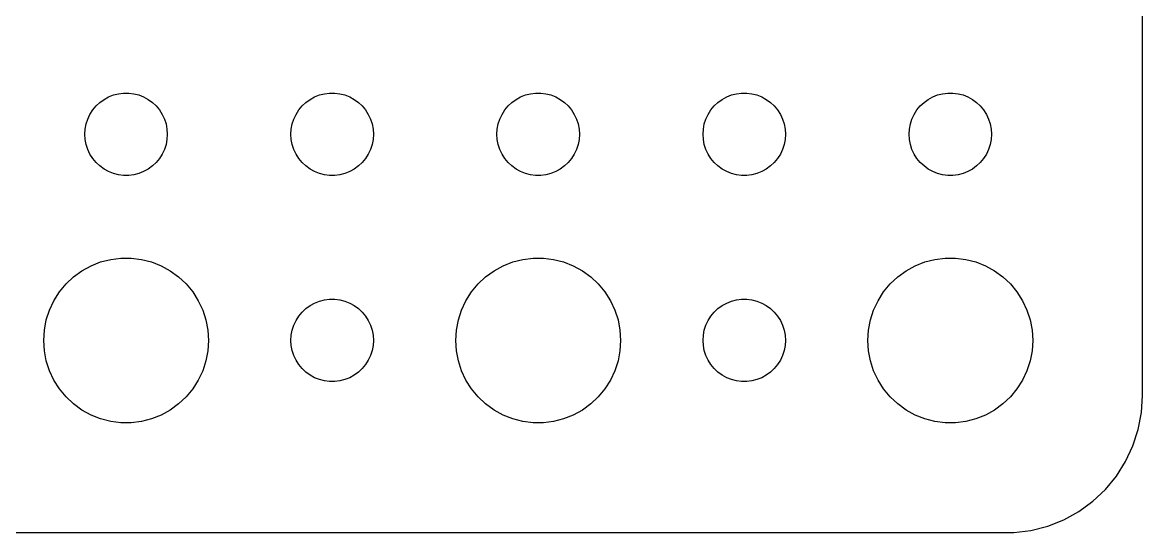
# Model space of a CAD drawing. Header units: metres. Extents: x -74 to 74, y -22 to 22.
# Drawn here: x 33.73 to 74.5, y -21.99 to -3.43 of the extents above; entities that cross this region are included whole.
import ezdxf

# ---------------------------------------------------------------- set-up
doc = ezdxf.new("R2010")
doc.units = ezdxf.units.M

msp = doc.modelspace()

# ---------------------------------------------------------------- linework, layer by layer
for p, q in [((74.5, -17), (74.5, 17)), ((36.8613, -6.14275), (37.0365, -6.07341)), ((37.0365, -6.07341), (37.2189, -6.02657)), ((37.2189, -6.02657), (37.4058, -6.00294)), ((37.4058, -6.00294), (37.5942, -6.00294)), ((37.5942, -6.00294), (37.7811, -6.02657)), ((37.7811, -6.02657), (37.9635, -6.07341)), ((37.9635, -6.07341), (38.1387, -6.14275)), ((44.3613, -6.14275), (44.5365, -6.07341)), ((44.5365, -6.07341), (44.7189, -6.02657)), ((44.7189, -6.02657), (44.9058, -6.00294)), ((44.9058, -6.00294), (45.0942, -6.00294)), ((45.0942, -6.00294), (45.2811, -6.02657)), ((45.2811, -6.02657), (45.4635, -6.07341)), ((45.4635, -6.07341), (45.6387, -6.14275)), ((51.8613, -6.14275), (52.0365, -6.07341)), ((52.0365, -6.07341), (52.2189, -6.02657)), ((52.2189, -6.02657), (52.4058, -6.00294)), ((52.4058, -6.00294), (52.5942, -6.00294)), ((52.5942, -6.00294), (52.7811, -6.02657)), ((52.7811, -6.02657), (52.9635, -6.07341)), ((52.9635, -6.07341), (53.1387, -6.14275)), ((59.3613, -6.14275), (59.5365, -6.07341)), ((59.5365, -6.07341), (59.7189, -6.02657)), ((59.7189, -6.02657), (59.9058, -6.00294)), ((59.9058, -6.00294), (60.0942, -6.00294)), ((60.0942, -6.00294), (60.2811, -6.02657)), ((60.2811, -6.02657), (60.4635, -6.07341)), ((60.4635, -6.07341), (60.6387, -6.14275)), ((66.8613, -6.14275), (67.0365, -6.07341)), ((67.0365, -6.07341), (67.2189, -6.02657)), ((67.2189, -6.02657), (67.4058, -6.00294)), ((67.4058, -6.00294), (67.5942, -6.00294)), ((67.5942, -6.00294), (67.7811, -6.02657)), ((67.7811, -6.02657), (67.9635, -6.07341)), ((67.9635, -6.07341), (68.1387, -6.14275)), ((36.2865, -6.61832), (36.4065, -6.47318)), ((36.4065, -6.47318), (36.5439, -6.34422)), ((36.5439, -6.34422), (36.6963, -6.23351)), ((36.6963, -6.23351), (36.8613, -6.14275)), ((38.1387, -6.14275), (38.3037, -6.23351)), ((38.3037, -6.23351), (38.4561, -6.34422)), ((38.4561, -6.34422), (38.5934, -6.47318)), ((38.5934, -6.47318), (38.7135, -6.61832)), ((43.7865, -6.61832), (43.9065, -6.47318)), ((43.9065, -6.47318), (44.0439, -6.34422)), ((44.0439, -6.34422), (44.1963, -6.23351)), ((44.1963, -6.23351), (44.3613, -6.14275)), ((45.6387, -6.14275), (45.8037, -6.23351)), ((45.8037, -6.23351), (45.9561, -6.34422)), ((45.9561, -6.34422), (46.0934, -6.47318)), ((46.0934, -6.47318), (46.2135, -6.61832)), ((51.2865, -6.61832), (51.4065, -6.47318)), ((51.4065, -6.47318), (51.5439, -6.34422)), ((51.5439, -6.34422), (51.6963, -6.23351)), ((51.6963, -6.23351), (51.8613, -6.14275)), ((53.1387, -6.14275), (53.3037, -6.23351)), ((53.3037, -6.23351), (53.4561, -6.34422)), ((53.4561, -6.34422), (53.5934, -6.47318)), ((53.5934, -6.47318), (53.7135, -6.61832)), ((58.7865, -6.61832), (58.9065, -6.47318)), ((58.9065, -6.47318), (59.0439, -6.34422)), ((59.0439, -6.34422), (59.1963, -6.23351)), ((59.1963, -6.23351), (59.3613, -6.14275)), ((60.6387, -6.14275), (60.8037, -6.23351)), ((60.8037, -6.23351), (60.9561, -6.34422)), ((60.9561, -6.34422), (61.0934, -6.47318)), ((61.0934, -6.47318), (61.2135, -6.61832)), ((66.2865, -6.61832), (66.4065, -6.47318)), ((66.4065, -6.47318), (66.5439, -6.34422)), ((66.5439, -6.34422), (66.6963, -6.23351)), ((66.6963, -6.23351), (66.8613, -6.14275)), ((68.1387, -6.14275), (68.3037, -6.23351)), ((68.3037, -6.23351), (68.4561, -6.34422)), ((68.4561, -6.34422), (68.5934, -6.47318)), ((68.5934, -6.47318), (68.7135, -6.61832)), ((36.1053, -6.9478), (36.1855, -6.77736)), ((36.1855, -6.77736), (36.2865, -6.61832)), ((38.7135, -6.61832), (38.8145, -6.77736)), ((38.8145, -6.77736), (38.8947, -6.9478)), ((43.6053, -6.9478), (43.6855, -6.77736)), ((43.6855, -6.77736), (43.7865, -6.61832)), ((46.2135, -6.61832), (46.3145, -6.77736)), ((46.3145, -6.77736), (46.3947, -6.9478)), ((51.1053, -6.9478), (51.1855, -6.77736)), ((51.1855, -6.77736), (51.2865, -6.61832)), ((53.7135, -6.61832), (53.8145, -6.77736)), ((53.8145, -6.77736), (53.8947, -6.9478)), ((58.6053, -6.9478), (58.6855, -6.77736)), ((58.6855, -6.77736), (58.7865, -6.61832)), ((61.2135, -6.61832), (61.3145, -6.77736)), ((61.3145, -6.77736), (61.3947, -6.9478)), ((66.1053, -6.9478), (66.1855, -6.77736)), ((66.1855, -6.77736), (66.2865, -6.61832)), ((68.7135, -6.61832), (68.8145, -6.77736)), ((68.8145, -6.77736), (68.8947, -6.9478)), ((36, -7.5), (36.0118, -7.312)), ((36.0118, -7.312), (36.0471, -7.12695)), ((36.0471, -7.12695), (36.1053, -6.9478)), ((38.8947, -6.9478), (38.9529, -7.12695)), ((38.9529, -7.12695), (38.9882, -7.312)), ((38.9882, -7.312), (39, -7.5)), ((43.5, -7.5), (43.5118, -7.312)), ((43.5118, -7.312), (43.5471, -7.12695)), ((43.5471, -7.12695), (43.6053, -6.9478)), ((46.3947, -6.9478), (46.4529, -7.12695)), ((46.4529, -7.12695), (46.4882, -7.312)), ((46.4882, -7.312), (46.5, -7.5)), ((51, -7.5), (51.0118, -7.312)), ((51.0118, -7.312), (51.0471, -7.12695)), ((51.0471, -7.12695), (51.1053, -6.9478)), ((53.8947, -6.9478), (53.9529, -7.12695)), ((53.9529, -7.12695), (53.9882, -7.312)), ((53.9882, -7.312), (54, -7.5)), ((58.5, -7.5), (58.5118, -7.312)), ((58.5118, -7.312), (58.5471, -7.12695)), ((58.5471, -7.12695), (58.6053, -6.9478)), ((61.3947, -6.9478), (61.4529, -7.12695)), ((61.4529, -7.12695), (61.4882, -7.312)), ((61.4882, -7.312), (61.5, -7.5)), ((66, -7.5), (66.0118, -7.312)), ((66.0118, -7.312), (66.0471, -7.12695)), ((66.0471, -7.12695), (66.1053, -6.9478)), ((68.8947, -6.9478), (68.9529, -7.12695)), ((68.9529, -7.12695), (68.9882, -7.312)), ((68.9882, -7.312), (69, -7.5)), ((36.0118, -7.68799), (36, -7.5)), ((36.0471, -7.87303), (36.0118, -7.68799)), ((38.9882, -7.68799), (38.9529, -7.87303)), ((39, -7.5), (38.9882, -7.68799)), ((43.5118, -7.68799), (43.5, -7.5)), ((43.5471, -7.87303), (43.5118, -7.68799)), ((46.4882, -7.68799), (46.4529, -7.87303)), ((46.5, -7.5), (46.4882, -7.68799)), ((51.0118, -7.68799), (51, -7.5)), ((51.0471, -7.87303), (51.0118, -7.68799)), ((53.9882, -7.68799), (53.9529, -7.87303)), ((54, -7.5), (53.9882, -7.68799)), ((58.5118, -7.68799), (58.5, -7.5)), ((58.5471, -7.87303), (58.5118, -7.68799)), ((61.4882, -7.68799), (61.4529, -7.87303)), ((61.5, -7.5), (61.4882, -7.68799)), ((66.0118, -7.68799), (66, -7.5)), ((66.0471, -7.87303), (66.0118, -7.68799)), ((68.9882, -7.68799), (68.9529, -7.87303)), ((69, -7.5), (68.9882, -7.68799)), ((36.1053, -8.05219), (36.0471, -7.87303)), ((36.1855, -8.22263), (36.1053, -8.05219)), ((38.8947, -8.05219), (38.8145, -8.22263)), ((38.9529, -7.87303), (38.8947, -8.05219)), ((43.6053, -8.05219), (43.5471, -7.87303)), ((43.6855, -8.22263), (43.6053, -8.05219)), ((46.3947, -8.05219), (46.3145, -8.22263)), ((46.4529, -7.87303), (46.3947, -8.05219)), ((51.1053, -8.05219), (51.0471, -7.87303)), ((51.1855, -8.22263), (51.1053, -8.05219)), ((53.8947, -8.05219), (53.8145, -8.22263)), ((53.9529, -7.87303), (53.8947, -8.05219)), ((58.6053, -8.05219), (58.5471, -7.87303)), ((58.6855, -8.22263), (58.6053, -8.05219)), ((61.3947, -8.05219), (61.3145, -8.22263)), ((61.4529, -7.87303), (61.3947, -8.05219)), ((66.1053, -8.05219), (66.0471, -7.87303)), ((66.1855, -8.22263), (66.1053, -8.05219)), ((68.8947, -8.05219), (68.8145, -8.22263)), ((68.9529, -7.87303), (68.8947, -8.05219)), ((36.2865, -8.38167), (36.1855, -8.22263)), ((36.4065, -8.52681), (36.2865, -8.38167)), ((36.5439, -8.65576), (36.4065, -8.52681)), ((38.5934, -8.52681), (38.4561, -8.65576)), ((38.7135, -8.38167), (38.5934, -8.52681)), ((38.8145, -8.22263), (38.7135, -8.38167)), ((43.7865, -8.38167), (43.6855, -8.22263)), ((43.9065, -8.52681), (43.7865, -8.38167)), ((44.0439, -8.65576), (43.9065, -8.52681)), ((46.0934, -8.52681), (45.9561, -8.65576)), ((46.2135, -8.38167), (46.0934, -8.52681)), ((46.3145, -8.22263), (46.2135, -8.38167)), ((51.2865, -8.38167), (51.1855, -8.22263)), ((51.4065, -8.52681), (51.2865, -8.38167)), ((51.5439, -8.65576), (51.4065, -8.52681)), ((53.5934, -8.52681), (53.4561, -8.65576)), ((53.7135, -8.38167), (53.5934, -8.52681)), ((53.8145, -8.22263), (53.7135, -8.38167)), ((58.7865, -8.38167), (58.6855, -8.22263)), ((58.9065, -8.52681), (58.7865, -8.38167)), ((59.0439, -8.65576), (58.9065, -8.52681)), ((61.0934, -8.52681), (60.9561, -8.65576)), ((61.2135, -8.38167), (61.0934, -8.52681)), ((61.3145, -8.22263), (61.2135, -8.38167)), ((66.2865, -8.38167), (66.1855, -8.22263)), ((66.4065, -8.52681), (66.2865, -8.38167)), ((66.5439, -8.65576), (66.4065, -8.52681)), ((68.5934, -8.52681), (68.4561, -8.65576)), ((68.7135, -8.38167), (68.5934, -8.52681)), ((68.8145, -8.22263), (68.7135, -8.38167)), ((36.6963, -8.76648), (36.5439, -8.65576)), ((36.8613, -8.85724), (36.6963, -8.76648)), ((37.0365, -8.92657), (36.8613, -8.85724)), ((37.2189, -8.97342), (37.0365, -8.92657)), ((37.9635, -8.92657), (37.7811, -8.97342)), ((38.1387, -8.85724), (37.9635, -8.92657)), ((38.3037, -8.76648), (38.1387, -8.85724)), ((38.4561, -8.65576), (38.3037, -8.76648)), ((44.1963, -8.76648), (44.0439, -8.65576)), ((44.3613, -8.85724), (44.1963, -8.76648)), ((44.5365, -8.92657), (44.3613, -8.85724)), ((44.7189, -8.97342), (44.5365, -8.92657)), ((45.4635, -8.92657), (45.2811, -8.97342)), ((45.6387, -8.85724), (45.4635, -8.92657)), ((45.8037, -8.76648), (45.6387, -8.85724)), ((45.9561, -8.65576), (45.8037, -8.76648)), ((51.6963, -8.76648), (51.5439, -8.65576)), ((51.8613, -8.85724), (51.6963, -8.76648)), ((52.0365, -8.92657), (51.8613, -8.85724)), ((52.2189, -8.97342), (52.0365, -8.92657)), ((52.9635, -8.92657), (52.7811, -8.97342)), ((53.1387, -8.85724), (52.9635, -8.92657)), ((53.3037, -8.76648), (53.1387, -8.85724)), ((53.4561, -8.65576), (53.3037, -8.76648)), ((59.1963, -8.76648), (59.0439, -8.65576)), ((59.3613, -8.85724), (59.1963, -8.76648)), ((59.5365, -8.92657), (59.3613, -8.85724)), ((59.7189, -8.97342), (59.5365, -8.92657)), ((60.4635, -8.92657), (60.2811, -8.97342)), ((60.6387, -8.85724), (60.4635, -8.92657)), ((60.8037, -8.76648), (60.6387, -8.85724)), ((60.9561, -8.65576), (60.8037, -8.76648)), ((66.6963, -8.76648), (66.5439, -8.65576)), ((66.8613, -8.85724), (66.6963, -8.76648)), ((67.0365, -8.92657), (66.8613, -8.85724)), ((67.2189, -8.97342), (67.0365, -8.92657)), ((67.9635, -8.92657), (67.7811, -8.97342)), ((68.1387, -8.85724), (67.9635, -8.92657)), ((68.3037, -8.76648), (68.1387, -8.85724)), ((68.4561, -8.65576), (68.3037, -8.76648)), ((37.4058, -8.99704), (37.2189, -8.97342)), ((37.5942, -8.99704), (37.4058, -8.99704)), ((37.7811, -8.97342), (37.5942, -8.99704)), ((44.9058, -8.99704), (44.7189, -8.97342)), ((45.0942, -8.99704), (44.9058, -8.99704)), ((45.2811, -8.97342), (45.0942, -8.99704)), ((52.4058, -8.99704), (52.2189, -8.97342)), ((52.5942, -8.99704), (52.4058, -8.99704)), ((52.7811, -8.97342), (52.5942, -8.99704)), ((59.9058, -8.99704), (59.7189, -8.97342)), ((60.0942, -8.99704), (59.9058, -8.99704)), ((60.2811, -8.97342), (60.0942, -8.99704)), ((67.4058, -8.99704), (67.2189, -8.97342)), ((67.5942, -8.99704), (67.4058, -8.99704)), ((67.7811, -8.97342), (67.5942, -8.99704)), ((36.2227, -12.2855), (36.5729, -12.1468)), ((36.5729, -12.1468), (36.9379, -12.0531)), ((36.9379, -12.0531), (37.3116, -12.0059)), ((37.3116, -12.0059), (37.6884, -12.0059)), ((37.6884, -12.0059), (38.0621, -12.0531)), ((38.0621, -12.0531), (38.427, -12.1468)), ((38.427, -12.1468), (38.7773, -12.2855)), ((51.2227, -12.2855), (51.5729, -12.1468)), ((51.5729, -12.1468), (51.9379, -12.0531)), ((51.9379, -12.0531), (52.3116, -12.0059)), ((52.3116, -12.0059), (52.6884, -12.0059)), ((52.6884, -12.0059), (53.0621, -12.0531)), ((53.0621, -12.0531), (53.427, -12.1468)), ((53.427, -12.1468), (53.7773, -12.2855)), ((66.2227, -12.2855), (66.573, -12.1468)), ((66.573, -12.1468), (66.9379, -12.0531)), ((66.9379, -12.0531), (67.3116, -12.0059)), ((67.3116, -12.0059), (67.6884, -12.0059)), ((67.6884, -12.0059), (68.0621, -12.0531)), ((68.0621, -12.0531), (68.427, -12.1468)), ((68.427, -12.1468), (68.7773, -12.2855)), ((35.5877, -12.6884), (35.8925, -12.467)), ((35.8925, -12.467), (36.2227, -12.2855)), ((38.7773, -12.2855), (39.1075, -12.467)), ((39.1075, -12.467), (39.4123, -12.6884)), ((50.5877, -12.6884), (50.8925, -12.467)), ((50.8925, -12.467), (51.2227, -12.2855)), ((53.7773, -12.2855), (54.1075, -12.467)), ((54.1075, -12.467), (54.4123, -12.6884)), ((65.5877, -12.6884), (65.8925, -12.467)), ((65.8925, -12.467), (66.2227, -12.2855)), ((68.7773, -12.2855), (69.1075, -12.467)), ((69.1075, -12.467), (69.4123, -12.6884)), ((35.0729, -13.2366), (35.3131, -12.9464)), ((35.3131, -12.9464), (35.5877, -12.6884)), ((39.4123, -12.6884), (39.6869, -12.9464)), ((39.6869, -12.9464), (39.927, -13.2366)), ((50.0729, -13.2366), (50.3131, -12.9464)), ((50.3131, -12.9464), (50.5877, -12.6884)), ((54.4123, -12.6884), (54.6869, -12.9464)), ((54.6869, -12.9464), (54.927, -13.2366)), ((65.073, -13.2366), (65.3131, -12.9464)), ((65.3131, -12.9464), (65.5877, -12.6884)), ((69.4123, -12.6884), (69.6869, -12.9464)), ((69.6869, -12.9464), (69.927, -13.2366)), ((34.8711, -13.5547), (35.0729, -13.2366)), ((39.927, -13.2366), (40.1289, -13.5547)), ((49.8711, -13.5547), (50.0729, -13.2366)), ((54.927, -13.2366), (55.1289, -13.5547)), ((64.8711, -13.5547), (65.073, -13.2366)), ((69.927, -13.2366), (70.1289, -13.5547)), ((34.7107, -13.8956), (34.8711, -13.5547)), ((40.1289, -13.5547), (40.2893, -13.8956)), ((43.9065, -13.9732), (44.0439, -13.8442)), ((44.0439, -13.8442), (44.1963, -13.7335)), ((44.1963, -13.7335), (44.3613, -13.6427)), ((44.3613, -13.6427), (44.5365, -13.5734)), ((44.5365, -13.5734), (44.7189, -13.5266)), ((44.7189, -13.5266), (44.9058, -13.5029)), ((44.9058, -13.5029), (45.0942, -13.5029)), ((45.0942, -13.5029), (45.2811, -13.5266)), ((45.2811, -13.5266), (45.4635, -13.5734)), ((45.4635, -13.5734), (45.6387, -13.6427)), ((45.6387, -13.6427), (45.8037, -13.7335)), ((45.8037, -13.7335), (45.9561, -13.8442)), ((45.9561, -13.8442), (46.0934, -13.9732)), ((49.7107, -13.8956), (49.8711, -13.5547)), ((55.1289, -13.5547), (55.2893, -13.8956)), ((58.9065, -13.9732), (59.0439, -13.8442)), ((59.0439, -13.8442), (59.1963, -13.7335)), ((59.1963, -13.7335), (59.3613, -13.6427)), ((59.3613, -13.6427), (59.5365, -13.5734)), ((59.5365, -13.5734), (59.7189, -13.5266)), ((59.7189, -13.5266), (59.9058, -13.5029)), ((59.9058, -13.5029), (60.0942, -13.5029)), ((60.0942, -13.5029), (60.2811, -13.5266)), ((60.2811, -13.5266), (60.4635, -13.5734)), ((60.4635, -13.5734), (60.6387, -13.6427)), ((60.6387, -13.6427), (60.8037, -13.7335)), ((60.8037, -13.7335), (60.9561, -13.8442)), ((60.9561, -13.8442), (61.0934, -13.9732)), ((64.7107, -13.8956), (64.8711, -13.5547)), ((70.1289, -13.5547), (70.2893, -13.8956)), ((34.5237, -14.624), (34.5942, -14.2539)), ((34.5942, -14.2539), (34.7107, -13.8956)), ((40.2893, -13.8956), (40.4057, -14.2539)), ((40.4057, -14.2539), (40.4763, -14.624)), ((43.6855, -14.2774), (43.7865, -14.1183)), ((43.7865, -14.1183), (43.9065, -13.9732)), ((46.0934, -13.9732), (46.2135, -14.1183)), ((46.2135, -14.1183), (46.3145, -14.2774)), ((49.5237, -14.624), (49.5942, -14.2539)), ((49.5942, -14.2539), (49.7107, -13.8956)), ((55.2893, -13.8956), (55.4057, -14.2539)), ((55.4057, -14.2539), (55.4763, -14.624)), ((58.6855, -14.2774), (58.7865, -14.1183)), ((58.7865, -14.1183), (58.9065, -13.9732)), ((61.0934, -13.9732), (61.2135, -14.1183)), ((61.2135, -14.1183), (61.3145, -14.2774)), ((64.5237, -14.624), (64.5943, -14.2539)), ((64.5943, -14.2539), (64.7107, -13.8956)), ((70.2893, -13.8956), (70.4057, -14.2539)), ((70.4057, -14.2539), (70.4763, -14.624)), ((34.5, -15), (34.5237, -14.624)), ((40.4763, -14.624), (40.5, -15)), ((43.5118, -14.812), (43.5471, -14.627)), ((43.5471, -14.627), (43.6053, -14.4478)), ((43.6053, -14.4478), (43.6855, -14.2774)), ((46.3145, -14.2774), (46.3947, -14.4478)), ((46.3947, -14.4478), (46.4529, -14.627)), ((46.4529, -14.627), (46.4882, -14.812)), ((49.5, -15), (49.5237, -14.624)), ((55.4763, -14.624), (55.5, -15)), ((58.5118, -14.812), (58.5471, -14.627)), ((58.5471, -14.627), (58.6053, -14.4478)), ((58.6053, -14.4478), (58.6855, -14.2774)), ((61.3145, -14.2774), (61.3947, -14.4478)), ((61.3947, -14.4478), (61.4529, -14.627)), ((61.4529, -14.627), (61.4882, -14.812)), ((64.5, -15), (64.5237, -14.624)), ((70.4763, -14.624), (70.5, -15)), ((34.5237, -15.376), (34.5, -15)), ((40.5, -15), (40.4763, -15.376)), ((43.5, -15), (43.5118, -14.812)), ((43.5118, -15.188), (43.5, -15)), ((46.4882, -14.812), (46.5, -15)), ((46.5, -15), (46.4882, -15.188)), ((49.5237, -15.376), (49.5, -15)), ((55.5, -15), (55.4763, -15.376)), ((58.5, -15), (58.5118, -14.812)), ((58.5118, -15.188), (58.5, -15)), ((61.4882, -14.812), (61.5, -15)), ((61.5, -15), (61.4882, -15.188)), ((64.5237, -15.376), (64.5, -15)), ((70.5, -15), (70.4763, -15.376)), ((34.5942, -15.7461), (34.5237, -15.376)), ((40.4763, -15.376), (40.4057, -15.7461)), ((43.5471, -15.373), (43.5118, -15.188)), ((43.6053, -15.5522), (43.5471, -15.373)), ((46.4529, -15.373), (46.3947, -15.5522)), ((46.4882, -15.188), (46.4529, -15.373)), ((49.5942, -15.7461), (49.5237, -15.376)), ((55.4763, -15.376), (55.4057, -15.7461)), ((58.5471, -15.373), (58.5118, -15.188)), ((58.6053, -15.5522), (58.5471, -15.373)), ((61.4529, -15.373), (61.3947, -15.5522)), ((61.4882, -15.188), (61.4529, -15.373)), ((64.5943, -15.7461), (64.5237, -15.376)), ((70.4763, -15.376), (70.4057, -15.7461)), ((34.7107, -16.1044), (34.5942, -15.7461)), ((40.4057, -15.7461), (40.2893, -16.1044)), ((43.6855, -15.7226), (43.6053, -15.5522)), ((43.7865, -15.8817), (43.6855, -15.7226)), ((43.9065, -16.0268), (43.7865, -15.8817)), ((46.2135, -15.8817), (46.0934, -16.0268)), ((46.3145, -15.7226), (46.2135, -15.8817)), ((46.3947, -15.5522), (46.3145, -15.7226)), ((49.7107, -16.1044), (49.5942, -15.7461)), ((55.4057, -15.7461), (55.2893, -16.1044)), ((58.6855, -15.7226), (58.6053, -15.5522)), ((58.7865, -15.8817), (58.6855, -15.7226)), ((58.9065, -16.0268), (58.7865, -15.8817)), ((61.2135, -15.8817), (61.0934, -16.0268)), ((61.3145, -15.7226), (61.2135, -15.8817)), ((61.3947, -15.5522), (61.3145, -15.7226)), ((64.7107, -16.1044), (64.5943, -15.7461)), ((70.4057, -15.7461), (70.2893, -16.1044)), ((34.8711, -16.4453), (34.7107, -16.1044)), ((40.2893, -16.1044), (40.1289, -16.4453)), ((44.0439, -16.1558), (43.9065, -16.0268)), ((44.1963, -16.2665), (44.0439, -16.1558)), ((44.3613, -16.3572), (44.1963, -16.2665)), ((45.8037, -16.2665), (45.6387, -16.3572)), ((45.9561, -16.1558), (45.8037, -16.2665)), ((46.0934, -16.0268), (45.9561, -16.1558)), ((49.8711, -16.4453), (49.7107, -16.1044)), ((55.2893, -16.1044), (55.1289, -16.4453)), ((59.0439, -16.1558), (58.9065, -16.0268)), ((59.1963, -16.2665), (59.0439, -16.1558)), ((59.3613, -16.3572), (59.1963, -16.2665)), ((60.8037, -16.2665), (60.6387, -16.3572)), ((60.9561, -16.1558), (60.8037, -16.2665)), ((61.0934, -16.0268), (60.9561, -16.1558)), ((64.8711, -16.4453), (64.7107, -16.1044)), ((70.2893, -16.1044), (70.1289, -16.4453)), ((35.0729, -16.7634), (34.8711, -16.4453)), ((40.1289, -16.4453), (39.927, -16.7634)), ((44.5365, -16.4266), (44.3613, -16.3572)), ((44.7189, -16.4734), (44.5365, -16.4266)), ((44.9058, -16.497), (44.7189, -16.4734)), ((45.0942, -16.497), (44.9058, -16.497)), ((45.2811, -16.4734), (45.0942, -16.497)), ((45.4635, -16.4266), (45.2811, -16.4734)), ((45.6387, -16.3572), (45.4635, -16.4266)), ((50.0729, -16.7634), (49.8711, -16.4453)), ((55.1289, -16.4453), (54.927, -16.7634)), ((59.5365, -16.4266), (59.3613, -16.3572)), ((59.7189, -16.4734), (59.5365, -16.4266)), ((59.9058, -16.497), (59.7189, -16.4734)), ((60.0942, -16.497), (59.9058, -16.497)), ((60.2811, -16.4734), (60.0942, -16.497)), ((60.4635, -16.4266), (60.2811, -16.4734)), ((60.6387, -16.3572), (60.4635, -16.4266)), ((65.073, -16.7634), (64.8711, -16.4453)), ((70.1289, -16.4453), (69.927, -16.7634)), ((35.3131, -17.0536), (35.0729, -16.7634)), ((35.5877, -17.3115), (35.3131, -17.0536)), ((39.6869, -17.0536), (39.4123, -17.3115)), ((39.927, -16.7634), (39.6869, -17.0536)), ((50.3131, -17.0536), (50.0729, -16.7634)), ((50.5877, -17.3115), (50.3131, -17.0536)), ((54.6869, -17.0536), (54.4123, -17.3115)), ((54.927, -16.7634), (54.6869, -17.0536)), ((65.3131, -17.0536), (65.073, -16.7634)), ((65.5877, -17.3115), (65.3131, -17.0536)), ((69.6869, -17.0536), (69.4123, -17.3115)), ((69.927, -16.7634), (69.6869, -17.0536)), ((74.4606, -17.6267), (74.5, -17)), ((35.8925, -17.533), (35.5877, -17.3115)), ((36.2227, -17.7145), (35.8925, -17.533)), ((39.1075, -17.533), (38.7773, -17.7145)), ((39.4123, -17.3115), (39.1075, -17.533)), ((50.8925, -17.533), (50.5877, -17.3115)), ((51.2227, -17.7145), (50.8925, -17.533)), ((54.1075, -17.533), (53.7773, -17.7145)), ((54.4123, -17.3115), (54.1075, -17.533)), ((65.8925, -17.533), (65.5877, -17.3115)), ((66.2227, -17.7145), (65.8925, -17.533)), ((69.1075, -17.533), (68.7773, -17.7145)), ((69.4123, -17.3115), (69.1075, -17.533)), ((36.5729, -17.8532), (36.2227, -17.7145)), ((36.9379, -17.9469), (36.5729, -17.8532)), ((38.427, -17.8532), (38.0621, -17.9469)), ((38.7773, -17.7145), (38.427, -17.8532)), ((51.5729, -17.8532), (51.2227, -17.7145)), ((51.9379, -17.9469), (51.5729, -17.8532)), ((53.427, -17.8532), (53.0621, -17.9469)), ((53.7773, -17.7145), (53.427, -17.8532)), ((66.573, -17.8532), (66.2227, -17.7145)), ((66.9379, -17.9469), (66.573, -17.8532)), ((68.427, -17.8532), (68.0621, -17.9469)), ((68.7773, -17.7145), (68.427, -17.8532)), ((74.3429, -18.2434), (74.4606, -17.6267)), ((37.3116, -17.9941), (36.9379, -17.9469)), ((37.6884, -17.9941), (37.3116, -17.9941)), ((38.0621, -17.9469), (37.6884, -17.9941)), ((52.3116, -17.9941), (51.9379, -17.9469)), ((52.6884, -17.9941), (52.3116, -17.9941)), ((53.0621, -17.9469), (52.6884, -17.9941)), ((67.3116, -17.9941), (66.9379, -17.9469)), ((67.6884, -17.9941), (67.3116, -17.9941)), ((68.0621, -17.9469), (67.6884, -17.9941)), ((74.1489, -18.8406), (74.3429, -18.2434)), ((73.8815, -19.4088), (74.1489, -18.8406)), ((73.5451, -19.9389), (73.8815, -19.4088)), ((73.1448, -20.4227), (73.5451, -19.9389)), ((72.6871, -20.8526), (73.1448, -20.4227)), ((72.1791, -21.2216), (72.6871, -20.8526)), ((71.0451, -21.7553), (71.6289, -21.5241)), ((71.6289, -21.5241), (72.1791, -21.2216)), ((-69.8139, -21.9901), (69.8139, -21.9901)), ((69.8139, -21.9901), (70.4369, -21.9114)), ((70.4369, -21.9114), (71.0451, -21.7553))]:
    msp.add_line(p, q)

doc.saveas('drawing.dxf')
